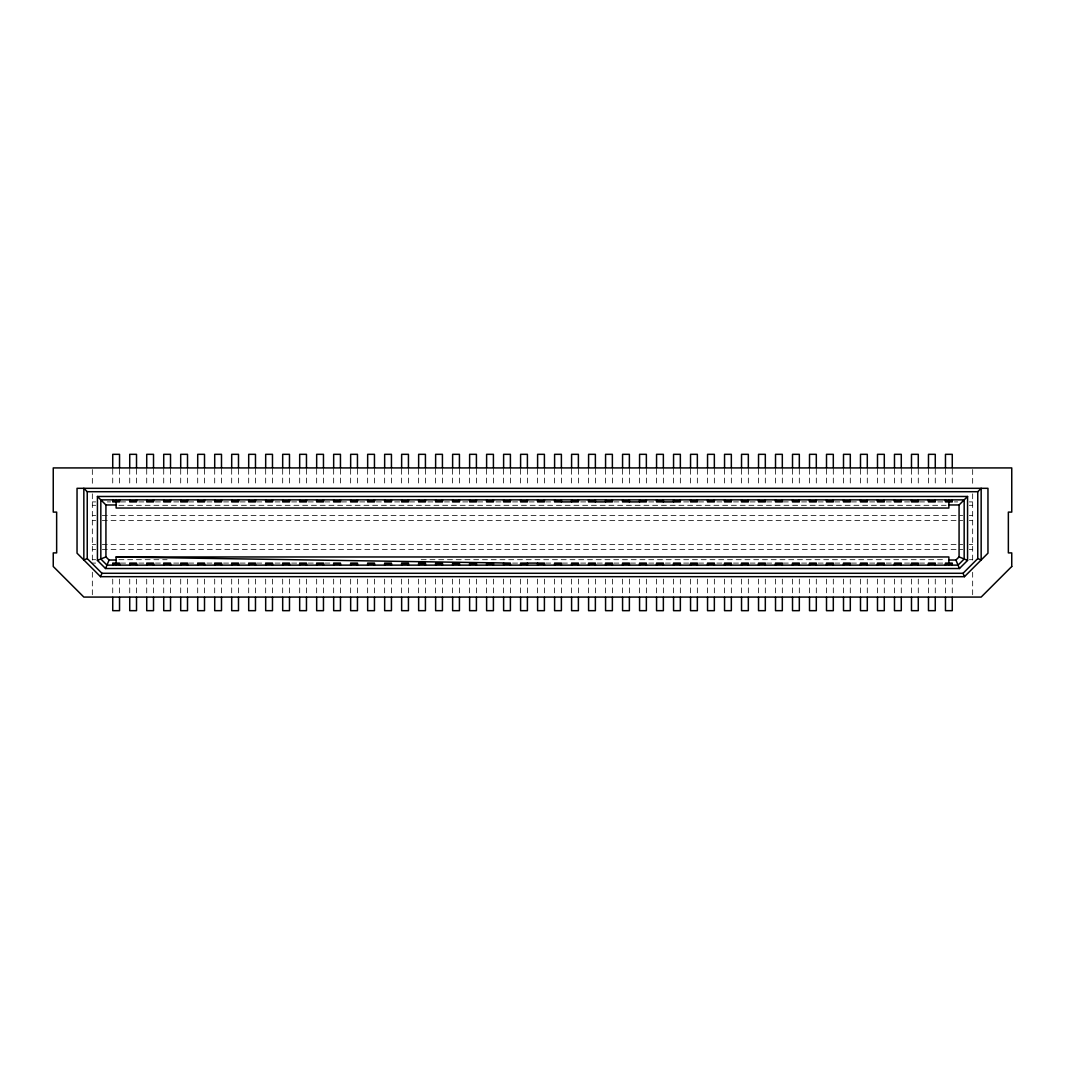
<?xml version="1.0" encoding="UTF-8"?>
<svg xmlns="http://www.w3.org/2000/svg" width="1065" height="1065" viewBox="0 0 1065 1065"><rect width="100%" height="100%" fill="white"/><g stroke="black" fill="none" stroke-linecap="round" stroke-linejoin="round"><path stroke-width="0.75" stroke-dasharray="5 3.75" d="M92.335 501.908L95.664 501.908M107.285 501.908L110.614 501.908M120.571 501.908L127.214 501.908M138.849 501.908L145.492 501.908M155.45 501.908L160.442 501.908M173.728 501.908L178.707 501.908M188.678 501.908L195.321 501.908M206.943 501.908L213.586 501.908M223.557 501.908L230.2 501.908M240.171 501.908L246.814 501.908M256.772 501.908L263.414 501.908M275.05 501.908L281.692 501.908M291.65 501.908L298.307 501.908M308.264 501.908L314.907 501.908M324.878 501.908L331.521 501.908M341.492 501.908L348.135 501.908M359.757 501.908L366.4 501.908M376.371 501.908L381.35 501.908M394.636 501.908L399.615 501.908M409.586 501.908L416.229 501.908M427.864 501.908L434.507 501.908M444.464 501.908L449.457 501.908M462.743 501.908L467.721 501.908M477.692 501.908L484.335 501.908M495.957 501.908L502.6 501.908M512.571 501.908L519.214 501.908M529.172 501.908L535.828 501.908M545.786 501.908L552.429 501.908M580.665 501.908L587.308 501.908M613.893 501.908L620.536 501.908M648.771 501.908L655.414 501.908M683.65 501.908L688.629 501.908M698.6 501.908L705.243 501.908M716.865 501.908L723.508 501.908M733.479 501.908L740.122 501.908M750.093 501.908L756.736 501.908M766.693 501.908L773.35 501.908M783.308 501.908L789.95 501.908M801.586 501.908L808.229 501.908M818.186 501.908L824.829 501.908M834.8 501.908L841.443 501.908M851.414 501.908L858.057 501.908M869.679 501.908L876.322 501.908M886.293 501.908L891.272 501.908M904.558 501.908L909.55 501.908M919.508 501.908L926.151 501.908M937.786 501.908L944.429 501.908M954.386 501.908L957.715 501.908M969.336 501.908L972.664 501.908M92.335 505.303L95.664 505.303M118.907 505.303L946.093 505.303M969.336 505.303L972.664 505.303M92.335 515.5L95.664 515.5M102.307 515.5L962.693 515.5M969.336 515.5L972.664 515.5M92.335 520.599L95.664 520.599M102.307 520.599L962.693 520.599M969.336 520.599L972.664 520.599M92.335 544.401L95.664 544.401M102.307 544.401L962.693 544.401M969.336 544.401L972.664 544.401M92.335 549.5L95.664 549.5M102.307 549.5L962.693 549.5M969.336 549.5L972.664 549.5M92.335 559.697L95.664 559.697M118.907 559.697L167.085 559.697M421.207 559.697L946.093 559.697M969.336 559.697L972.664 559.697M92.335 563.092L95.664 563.092M120.571 563.092L127.214 563.092M138.849 563.092L145.492 563.092M155.45 563.092L160.442 563.092M173.728 563.092L178.707 563.092M188.678 563.092L195.321 563.092M206.943 563.092L213.586 563.092M223.557 563.092L230.2 563.092M240.171 563.092L246.814 563.092M256.772 563.092L263.414 563.092M275.05 563.092L281.692 563.092M291.65 563.092L298.307 563.092M308.264 563.092L314.907 563.092M324.878 563.092L331.521 563.092M512.571 563.092L519.214 563.092M545.786 563.092L552.429 563.092M562.4 563.092L569.043 563.092M580.665 563.092L587.308 563.092M597.279 563.092L602.257 563.092M613.893 563.092L620.536 563.092M630.493 563.092L637.136 563.092M648.771 563.092L655.414 563.092M665.385 563.092L670.364 563.092M683.65 563.092L688.629 563.092M698.6 563.092L705.243 563.092M716.865 563.092L723.508 563.092M733.479 563.092L740.122 563.092M750.093 563.092L756.736 563.092M766.693 563.092L773.35 563.092M783.308 563.092L789.95 563.092M801.586 563.092L808.229 563.092M818.186 563.092L824.829 563.092M834.8 563.092L841.443 563.092M851.414 563.092L858.057 563.092M869.679 563.092L876.322 563.092M886.293 563.092L891.272 563.092M904.558 563.092L909.55 563.092M919.508 563.092L926.151 563.092M937.786 563.092L944.429 563.092M972.664 469.545L972.664 486.133M972.664 493.814L972.664 560.656M972.664 572.238L972.664 597.079M952.27 469.279L952.27 485.893M952.27 579.107L952.27 595.721M945.467 469.279L945.467 485.893M945.467 579.107L945.467 595.721M935.27 469.279L935.27 485.893M935.27 579.107L935.27 595.721M928.48 469.279L928.48 485.893M928.48 579.107L928.48 595.721M918.283 469.279L918.283 485.893M918.283 579.107L918.283 595.721M911.48 469.279L911.48 485.893M911.48 579.107L911.48 595.721M901.283 469.279L901.283 485.893M901.283 579.107L901.283 595.721M894.48 469.279L894.48 485.893M894.48 579.107L894.48 595.721M884.296 469.279L884.296 485.893M884.296 579.107L884.296 595.721M877.493 469.279L877.493 485.893M877.493 579.107L877.493 595.721M867.296 469.279L867.296 485.893M867.296 579.107L867.296 595.721M860.493 469.279L860.493 485.893M860.493 579.107L860.493 595.721M850.296 469.279L850.296 485.893M850.296 579.107L850.296 595.721M843.507 469.279L843.507 485.893M843.507 579.107L843.507 595.721M833.309 469.279L833.309 485.893M833.309 579.107L833.309 595.721M826.507 469.279L826.507 485.893M826.507 579.107L826.507 595.721M816.309 469.279L816.309 485.893M816.309 579.107L816.309 595.721M809.52 469.279L809.52 485.893M809.52 579.107L809.52 595.721M799.322 469.279L799.322 485.893M799.322 579.107L799.322 595.721M792.52 469.279L792.52 485.893M792.52 579.107L792.52 595.721M782.322 469.279L782.322 485.893M782.322 579.107L782.322 595.721M775.52 469.279L775.52 485.893M775.52 579.107L775.52 595.721M765.322 469.279L765.322 485.893M765.322 579.107L765.322 595.721M758.533 469.279L758.533 485.893M758.533 579.107L758.533 595.721M748.336 469.279L748.336 485.893M748.336 579.107L748.336 595.721M741.533 469.279L741.533 485.893M741.533 579.107L741.533 595.721M731.336 469.279L731.336 485.893M731.336 579.107L731.336 595.721M724.546 469.279L724.546 485.893M724.546 579.107L724.546 595.721M714.349 469.279L714.349 485.893M714.349 579.107L714.349 595.721M707.546 469.279L707.546 485.893M707.546 579.107L707.546 595.721M697.349 469.279L697.349 485.893M697.349 579.107L697.349 595.721M690.546 469.279L690.546 485.893M690.546 579.107L690.546 595.721M680.349 469.279L680.349 485.893M680.349 579.107L680.349 595.721M673.559 469.279L673.559 485.893M673.559 579.107L673.559 595.721M663.362 469.279L663.362 485.893M663.362 579.107L663.362 595.721M656.559 469.279L656.559 485.893M656.559 579.107L656.559 595.721M646.362 469.279L646.362 485.893M646.362 579.107L646.362 595.721M639.572 469.279L639.572 485.893M639.572 579.107L639.572 595.721M629.375 469.279L629.375 485.893M629.375 579.107L629.375 595.721M622.572 469.279L622.572 485.893M622.572 579.107L622.572 595.721M612.375 469.279L612.375 485.893M612.375 579.107L612.375 595.721M605.572 469.279L605.572 485.893M605.572 579.107L605.572 595.721M595.375 469.279L595.375 485.893M595.375 579.107L595.375 595.721M588.586 469.279L588.586 485.893M588.586 579.107L588.586 595.721M578.388 469.279L578.388 485.893M578.388 579.107L578.388 595.721M571.586 469.279L571.586 485.893M571.586 579.107L571.586 595.721M561.388 469.279L561.388 485.893M561.388 579.107L561.388 595.721M554.599 469.279L554.599 485.893M554.599 579.107L554.599 595.721M544.401 469.279L544.401 485.893M544.401 579.107L544.401 595.721M537.599 469.279L537.599 485.893M537.599 579.107L537.599 595.721M527.401 469.279L527.401 485.893M527.401 579.107L527.401 595.721M520.599 469.279L520.599 485.893M520.599 579.107L520.599 595.721M510.401 469.279L510.401 485.893M510.401 579.107L510.401 595.721M503.612 469.279L503.612 485.893M503.612 579.107L503.612 595.721M493.414 469.279L493.414 485.893M493.414 579.107L493.414 595.721M486.612 469.279L486.612 485.893M486.612 579.107L486.612 595.721M476.414 469.279L476.414 485.893M476.414 579.107L476.414 595.721M469.625 469.279L469.625 485.893M469.625 579.107L469.625 595.721M459.428 469.279L459.428 485.893M459.428 579.107L459.428 595.721M452.625 469.279L452.625 485.893M452.625 579.107L452.625 595.721M442.428 469.279L442.428 485.893M442.428 579.107L442.428 595.721M435.625 469.279L435.625 485.893M435.625 579.107L435.625 595.721M425.428 469.279L425.428 485.893M425.428 579.107L425.428 595.721M418.638 469.279L418.638 485.893M418.638 579.107L418.638 595.721M408.441 469.279L408.441 485.893M408.441 579.107L408.441 595.721M401.638 469.279L401.638 485.893M401.638 579.107L401.638 595.721M391.441 469.279L391.441 485.893M391.441 579.107L391.441 595.721M384.651 469.279L384.651 485.893M384.651 579.107L384.651 595.721M374.454 469.279L374.454 485.893M374.454 579.107L374.454 595.721M367.651 469.279L367.651 485.893M367.651 579.107L367.651 595.721M357.454 469.279L357.454 485.893M357.454 579.107L357.454 595.721M350.651 469.279L350.651 485.893M350.651 579.107L350.651 595.721M340.454 469.279L340.454 485.893M340.454 579.107L340.454 595.721M333.664 469.279L333.664 485.893M333.664 579.107L333.664 595.721M323.467 469.279L323.467 485.893M323.467 579.107L323.467 595.721M316.664 469.279L316.664 485.893M316.664 579.107L316.664 595.721M306.467 469.279L306.467 485.893M306.467 579.107L306.467 595.721M299.678 469.279L299.678 485.893M299.678 579.107L299.678 595.721M289.48 469.279L289.48 485.893M289.48 579.107L289.48 595.721M282.678 469.279L282.678 485.893M282.678 579.107L282.678 595.721M272.48 469.279L272.48 485.893M272.48 579.107L272.48 595.721M265.678 469.279L265.678 485.893M265.678 579.107L265.678 595.721M255.48 469.279L255.48 485.893M255.48 579.107L255.48 595.721M248.691 469.279L248.691 485.893M248.691 579.107L248.691 595.721M238.493 469.279L238.493 485.893M238.493 579.107L238.493 595.721M231.691 469.279L231.691 485.893M231.691 579.107L231.691 595.721M221.493 469.279L221.493 485.893M221.493 579.107L221.493 595.721M214.704 469.279L214.704 485.893M214.704 579.107L214.704 595.721M204.507 469.279L204.507 485.893M204.507 579.107L204.507 595.721M197.704 469.279L197.704 485.893M197.704 579.107L197.704 595.721M187.507 469.279L187.507 485.893M187.507 579.107L187.507 595.721M180.704 469.279L180.704 485.893M180.704 579.107L180.704 595.721M170.52 469.279L170.52 485.893M170.52 579.107L170.52 595.721M163.717 469.279L163.717 485.893M163.717 579.107L163.717 595.721M153.52 469.279L153.52 485.893M153.52 579.107L153.52 595.721M146.717 469.279L146.717 485.893M146.717 579.107L146.717 595.721M136.52 469.279L136.52 485.893M136.52 579.107L136.52 595.721M129.73 469.279L129.73 485.893M129.73 579.107L129.73 595.721M119.533 469.279L119.533 485.893M119.533 579.107L119.533 595.721M112.73 469.279L112.73 485.893M112.73 579.107L112.73 595.721M92.335 469.545L92.335 486.133M92.335 493.814L92.335 560.656M92.335 572.238L92.335 597.079"/><path stroke-width="1.5" d="M100.549 576.684L77.039 553.188L77.039 488.316L987.961 488.316L987.961 553.188L964.451 576.684L100.549 576.684L101.947 573.289L87.237 558.579L87.237 491.711L83.842 488.316L83.842 559.977L87.237 558.579M105.541 568.524L109.069 560.03L105.928 556.902L105.928 504.97L97.434 496.476L97.434 560.416L105.541 568.524L959.459 568.524L967.566 560.416L967.566 496.476L97.434 496.476M948.875 560.03L955.931 560.03L959.072 556.902L959.072 504.97L967.566 496.476M87.237 491.711L977.763 491.711L981.158 488.316L981.158 559.977L977.763 558.579L963.053 573.289L101.947 573.289M97.434 560.416L105.928 556.902M112.73 501.242L119.533 501.242M129.73 501.242L136.52 501.242M146.717 501.242L153.52 501.242M163.717 501.242L170.52 501.242M180.704 501.242L187.507 501.242M197.704 501.242L204.507 501.242M214.704 501.242L221.493 501.242M231.691 501.242L238.493 501.242M248.691 501.242L255.48 501.242M265.678 501.242L272.48 501.242M282.678 501.242L289.48 501.242M299.678 501.242L306.467 501.242M316.664 501.242L323.467 501.242M333.664 501.242L340.454 501.242M350.651 501.242L357.454 501.242M367.651 501.242L374.454 501.242M384.651 501.242L391.441 501.242M401.638 501.242L408.441 501.242M418.638 501.242L425.428 501.242M435.625 501.242L442.428 501.242M452.625 501.242L459.428 501.242M469.625 501.242L476.414 501.242M486.612 501.242L493.414 501.242M503.612 501.242L510.401 501.242M520.599 501.242L527.401 501.242M537.599 501.242L544.401 501.242M554.599 501.242L561.388 501.242M571.586 501.242L578.388 501.242M588.586 501.242L595.375 501.242M605.572 501.242L612.375 501.242M622.572 501.242L629.375 501.242M639.572 501.242L646.362 501.242M656.559 501.242L663.362 501.242M673.559 501.242L680.349 501.242M690.546 501.242L697.349 501.242M707.546 501.242L714.349 501.242M724.546 501.242L731.336 501.242M741.533 501.242L748.336 501.242M758.533 501.242L765.322 501.242M775.52 501.242L782.322 501.242M792.52 501.242L799.322 501.242M809.52 501.242L816.309 501.242M826.507 501.242L833.309 501.242M843.507 501.242L850.296 501.242M860.493 501.242L867.296 501.242M877.493 501.242L884.296 501.242M894.48 501.242L901.283 501.242M911.48 501.242L918.283 501.242M928.48 501.242L935.27 501.242M945.467 501.242L952.27 501.242M105.928 504.97L116.125 504.97M948.875 504.97L959.072 504.97M116.125 564.623L116.125 556.968L948.875 556.968L948.875 564.623M109.069 560.03L116.125 560.03M116.125 556.968L510.401 563.092L510.401 565.129M112.73 563.758L119.533 563.758M129.73 563.758L136.52 563.758M146.717 563.758L153.52 563.758M163.717 563.758L170.52 563.758M180.704 563.758L187.507 563.758M197.704 563.758L204.507 563.758M214.704 563.758L221.493 563.758M231.691 563.758L238.493 563.758M248.691 563.758L255.48 563.758M265.678 563.758L272.48 563.758M282.678 563.758L289.48 563.758M299.678 563.758L306.467 563.758M316.664 563.758L323.467 563.758M333.664 563.758L340.454 563.758M350.651 563.758L357.454 563.758M367.651 563.758L374.454 563.758M384.651 563.758L391.441 563.758M401.638 563.758L408.441 563.758M418.638 563.758L425.428 563.758M435.625 563.758L442.428 563.758M452.625 563.758L459.428 563.758M469.625 563.758L476.414 563.758M486.612 563.758L493.414 563.758M503.612 563.758L510.401 563.758M520.599 563.758L527.401 563.758M537.599 563.758L544.401 563.758M554.599 563.758L561.388 563.758M571.586 563.758L578.388 563.758M588.586 563.758L595.375 563.758M605.572 563.758L612.375 563.758M622.572 563.758L629.375 563.758M639.572 563.758L646.362 563.758M656.559 563.758L663.362 563.758M673.559 563.758L680.349 563.758M690.546 563.758L697.349 563.758M707.546 563.758L714.349 563.758M724.546 563.758L731.336 563.758M741.533 563.758L748.336 563.758M758.533 563.758L765.322 563.758M775.52 563.758L782.322 563.758M792.52 563.758L799.322 563.758M809.52 563.758L816.309 563.758M826.507 563.758L833.309 563.758M843.507 563.758L850.296 563.758M860.493 563.758L867.296 563.758M877.493 563.758L884.296 563.758M894.48 563.758L901.283 563.758M911.48 563.758L918.283 563.758M928.48 563.758L935.27 563.758M945.467 563.758L952.27 563.758M959.072 556.902L967.566 560.416M963.053 573.289L964.451 576.684M955.931 560.03L959.459 568.524M977.763 491.711L977.763 558.579M952.27 467.615L952.27 454.329L945.467 454.329L945.467 467.615M952.27 499.871L952.27 501.908L945.467 501.908L945.467 499.871M952.27 565.129L952.27 563.092L945.467 563.092L945.467 565.129M952.27 597.385L952.27 610.671L945.467 610.671L945.467 597.385M948.875 500.377L948.875 508.032L116.125 508.032L116.125 500.377M935.27 467.615L935.27 454.329L928.48 454.329L928.48 467.615M935.27 499.871L935.27 501.908L928.48 501.908L928.48 499.871M935.27 565.129L935.27 563.092L928.48 563.092L928.48 565.129M935.27 597.385L935.27 610.671L928.48 610.671L928.48 597.385M918.283 467.615L918.283 454.329L911.48 454.329L911.48 467.615M918.283 499.871L918.283 501.908L911.48 501.908L911.48 499.871M918.283 565.129L918.283 563.092L911.48 563.092L911.48 565.129M918.283 597.385L918.283 610.671L911.48 610.671L911.48 597.385M901.283 467.615L901.283 454.329L894.48 454.329L894.48 467.615M901.283 499.871L901.283 501.908L894.48 501.908L894.48 499.871M901.283 565.129L901.283 563.092L894.48 563.092L894.48 565.129M901.283 597.385L901.283 610.671L894.48 610.671L894.48 597.385M884.296 467.615L884.296 454.329L877.493 454.329L877.493 467.615M884.296 499.871L884.296 501.908L877.493 501.908L877.493 499.871M884.296 565.129L884.296 563.092L877.493 563.092L877.493 565.129M884.296 597.385L884.296 610.671L877.493 610.671L877.493 597.385M867.296 467.615L867.296 454.329L860.493 454.329L860.493 467.615M867.296 499.871L867.296 501.908L860.493 501.908L860.493 499.871M867.296 565.129L867.296 563.092L860.493 563.092L860.493 565.129M867.296 597.385L867.296 610.671L860.493 610.671L860.493 597.385M850.296 467.615L850.296 454.329L843.507 454.329L843.507 467.615M850.296 499.871L850.296 501.908L843.507 501.908L843.507 499.871M850.296 565.129L850.296 563.092L843.507 563.092L843.507 565.129M850.296 597.385L850.296 610.671L843.507 610.671L843.507 597.385M833.309 467.615L833.309 454.329L826.507 454.329L826.507 467.615M833.309 499.871L833.309 501.908L826.507 501.908L826.507 499.871M833.309 565.129L833.309 563.092L826.507 563.092L826.507 565.129M833.309 597.385L833.309 610.671L826.507 610.671L826.507 597.385M816.309 467.615L816.309 454.329L809.52 454.329L809.52 467.615M816.309 499.871L816.309 501.908L809.52 501.908L809.52 499.871M816.309 565.129L816.309 563.092L809.52 563.092L809.52 565.129M816.309 597.385L816.309 610.671L809.52 610.671L809.52 597.385M799.322 467.615L799.322 454.329L792.52 454.329L792.52 467.615M799.322 499.871L799.322 501.908L792.52 501.908L792.52 499.871M799.322 565.129L799.322 563.092L792.52 563.092L792.52 565.129M799.322 597.385L799.322 610.671L792.52 610.671L792.52 597.385M782.322 467.615L782.322 454.329L775.52 454.329L775.52 467.615M782.322 499.871L782.322 501.908L775.52 501.908L775.52 499.871M782.322 565.129L782.322 563.092L775.52 563.092L775.52 565.129M782.322 597.385L782.322 610.671L775.52 610.671L775.52 597.385M765.322 467.615L765.322 454.329L758.533 454.329L758.533 467.615M765.322 499.871L765.322 501.908L758.533 501.908L758.533 499.871M765.322 565.129L765.322 563.092L758.533 563.092L758.533 565.129M765.322 597.385L765.322 610.671L758.533 610.671L758.533 597.385M748.336 467.615L748.336 454.329L741.533 454.329L741.533 467.615M748.336 499.871L748.336 501.908L741.533 501.908L741.533 499.871M748.336 565.129L748.336 563.092L741.533 563.092L741.533 565.129M748.336 597.385L748.336 610.671L741.533 610.671L741.533 597.385M731.336 467.615L731.336 454.329L724.546 454.329L724.546 467.615M731.336 499.871L731.336 501.908L724.546 501.908L724.546 499.871M731.336 565.129L731.336 563.092L724.546 563.092L724.546 565.129M731.336 597.385L731.336 610.671L724.546 610.671L724.546 597.385M714.349 467.615L714.349 454.329L707.546 454.329L707.546 467.615M714.349 499.871L714.349 501.908L707.546 501.908L707.546 499.871M714.349 565.129L714.349 563.092L707.546 563.092L707.546 565.129M714.349 597.385L714.349 610.671L707.546 610.671L707.546 597.385M697.349 467.615L697.349 454.329L690.546 454.329L690.546 467.615M697.349 499.871L697.349 501.908L690.546 501.908L690.546 499.871M697.349 565.129L697.349 563.092L690.546 563.092L690.546 565.129M697.349 597.385L697.349 610.671L690.546 610.671L690.546 597.385M680.349 467.615L680.349 454.329L673.559 454.329L673.559 467.615M680.349 499.871L680.349 501.908L656.559 501.908L656.559 499.871M680.349 565.129L680.349 563.092L673.559 563.092L673.559 565.129M680.349 597.385L680.349 610.671L673.559 610.671L673.559 597.385M673.559 499.871L673.559 501.908M663.362 467.615L663.362 454.329L656.559 454.329L656.559 467.615M663.362 499.871L663.362 501.908M663.362 565.129L663.362 563.092L656.559 563.092L656.559 565.129M663.362 597.385L663.362 610.671L656.559 610.671L656.559 597.385M646.362 467.615L646.362 454.329L639.572 454.329L639.572 467.615M646.362 499.871L646.362 501.908L622.572 501.908L622.572 499.871M646.362 565.129L646.362 563.092L639.572 563.092L639.572 565.129M646.362 597.385L646.362 610.671L639.572 610.671L639.572 597.385M639.572 499.871L639.572 501.908M629.375 467.615L629.375 454.329L622.572 454.329L622.572 467.615M629.375 499.871L629.375 501.908M629.375 565.129L629.375 563.092L622.572 563.092L622.572 565.129M629.375 597.385L629.375 610.671L622.572 610.671L622.572 597.385M612.375 467.615L612.375 454.329L605.572 454.329L605.572 467.615M612.375 499.871L612.375 501.908L588.586 501.908L588.586 499.871M612.375 565.129L612.375 563.092L605.572 563.092L605.572 565.129M612.375 597.385L612.375 610.671L605.572 610.671L605.572 597.385M605.572 499.871L605.572 501.908M595.375 467.615L595.375 454.329L588.586 454.329L588.586 467.615M595.375 499.871L595.375 501.908M595.375 565.129L595.375 563.092L588.586 563.092L588.586 565.129M595.375 597.385L595.375 610.671L588.586 610.671L588.586 597.385M578.388 467.615L578.388 454.329L571.586 454.329L571.586 467.615M578.388 499.871L578.388 501.908L554.599 501.908L554.599 499.871M578.388 565.129L578.388 563.092L571.586 563.092L571.586 565.129M578.388 597.385L578.388 610.671L571.586 610.671L571.586 597.385M571.586 499.871L571.586 501.908M561.388 467.615L561.388 454.329L554.599 454.329L554.599 467.615M561.388 499.871L561.388 501.908M561.388 565.129L561.388 563.092L554.599 563.092L554.599 565.129M561.388 597.385L561.388 610.671L554.599 610.671L554.599 597.385M544.401 467.615L544.401 454.329L537.599 454.329L537.599 467.615M544.401 499.871L544.401 501.908L537.599 501.908L537.599 499.871M544.401 565.129L544.401 563.092L520.599 563.092L520.599 565.129M544.401 597.385L544.401 610.671L537.599 610.671L537.599 597.385M537.599 563.092L537.599 565.129M527.401 467.615L527.401 454.329L520.599 454.329L520.599 467.615M527.401 499.871L527.401 501.908L520.599 501.908L520.599 499.871M527.401 563.092L527.401 565.129M527.401 597.385L527.401 610.671L520.599 610.671L520.599 597.385M510.401 467.615L510.401 454.329L503.612 454.329L503.612 467.615M510.401 499.871L510.401 501.908L503.612 501.908L503.612 499.871M510.401 597.385L510.401 610.671L503.612 610.671L503.612 597.385M503.612 563.092L503.612 565.129M493.414 467.615L493.414 454.329L486.612 454.329L486.612 467.615M493.414 499.871L493.414 501.908L486.612 501.908L486.612 499.871M493.414 565.129L493.414 563.092L486.612 563.092L486.612 565.129M493.414 597.385L493.414 610.671L486.612 610.671L486.612 597.385M476.414 467.615L476.414 454.329L469.625 454.329L469.625 467.615M476.414 499.871L476.414 501.908L469.625 501.908L469.625 499.871M476.414 565.129L476.414 563.092L469.625 563.092L469.625 565.129M476.414 597.385L476.414 610.671L469.625 610.671L469.625 597.385M459.428 467.615L459.428 454.329L452.625 454.329L452.625 467.615M459.428 499.871L459.428 501.908L452.625 501.908L452.625 499.871M459.428 565.129L459.428 563.092L452.625 563.092L452.625 565.129M459.428 597.385L459.428 610.671L452.625 610.671L452.625 597.385M442.428 467.615L442.428 454.329L435.625 454.329L435.625 467.615M442.428 499.871L442.428 501.908L435.625 501.908L435.625 499.871M442.428 565.129L442.428 563.092L435.625 563.092L435.625 565.129M442.428 597.385L442.428 610.671L435.625 610.671L435.625 597.385M425.428 467.615L425.428 454.329L418.638 454.329L418.638 467.615M425.428 499.871L425.428 501.908L418.638 501.908L418.638 499.871M425.428 565.129L425.428 563.092L418.638 563.092L418.638 565.129M425.428 597.385L425.428 610.671L418.638 610.671L418.638 597.385M408.441 467.615L408.441 454.329L401.638 454.329L401.638 467.615M408.441 499.871L408.441 501.908L401.638 501.908L401.638 499.871M408.441 565.129L408.441 563.092L401.638 563.092L401.638 565.129M408.441 597.385L408.441 610.671L401.638 610.671L401.638 597.385M391.441 467.615L391.441 454.329L384.651 454.329L384.651 467.615M391.441 499.871L391.441 501.908L384.651 501.908L384.651 499.871M391.441 565.129L391.441 563.092L384.651 563.092L384.651 565.129M391.441 597.385L391.441 610.671L384.651 610.671L384.651 597.385M374.454 467.615L374.454 454.329L367.651 454.329L367.651 467.615M374.454 499.871L374.454 501.908L367.651 501.908L367.651 499.871M374.454 565.129L374.454 563.092L367.651 563.092L367.651 565.129M374.454 597.385L374.454 610.671L367.651 610.671L367.651 597.385M357.454 467.615L357.454 454.329L350.651 454.329L350.651 467.615M357.454 499.871L357.454 501.908L350.651 501.908L350.651 499.871M357.454 565.129L357.454 563.092L350.651 563.092L350.651 565.129M357.454 597.385L357.454 610.671L350.651 610.671L350.651 597.385M340.454 467.615L340.454 454.329L333.664 454.329L333.664 467.615M340.454 499.871L340.454 501.908L333.664 501.908L333.664 499.871M340.454 565.129L340.454 563.092L333.664 563.092L333.664 565.129M340.454 597.385L340.454 610.671L333.664 610.671L333.664 597.385M323.467 467.615L323.467 454.329L316.664 454.329L316.664 467.615M323.467 499.871L323.467 501.908L316.664 501.908L316.664 499.871M323.467 565.129L323.467 563.092L316.664 563.092L316.664 565.129M323.467 597.385L323.467 610.671L316.664 610.671L316.664 597.385M306.467 467.615L306.467 454.329L299.678 454.329L299.678 467.615M306.467 499.871L306.467 501.908L299.678 501.908L299.678 499.871M306.467 565.129L306.467 563.092L299.678 563.092L299.678 565.129M306.467 597.385L306.467 610.671L299.678 610.671L299.678 597.385M289.48 467.615L289.48 454.329L282.678 454.329L282.678 467.615M289.48 499.871L289.48 501.908L282.678 501.908L282.678 499.871M289.48 565.129L289.48 563.092L282.678 563.092L282.678 565.129M289.48 597.385L289.48 610.671L282.678 610.671L282.678 597.385M272.48 467.615L272.48 454.329L265.678 454.329L265.678 467.615M272.48 499.871L272.48 501.908L265.678 501.908L265.678 499.871M272.48 565.129L272.48 563.092L265.678 563.092L265.678 565.129M272.48 597.385L272.48 610.671L265.678 610.671L265.678 597.385M255.48 467.615L255.48 454.329L248.691 454.329L248.691 467.615M255.48 499.871L255.48 501.908L248.691 501.908L248.691 499.871M255.48 565.129L255.48 563.092L248.691 563.092L248.691 565.129M255.48 597.385L255.48 610.671L248.691 610.671L248.691 597.385M238.493 467.615L238.493 454.329L231.691 454.329L231.691 467.615M238.493 499.871L238.493 501.908L231.691 501.908L231.691 499.871M238.493 565.129L238.493 563.092L231.691 563.092L231.691 565.129M238.493 597.385L238.493 610.671L231.691 610.671L231.691 597.385M221.493 467.615L221.493 454.329L214.704 454.329L214.704 467.615M221.493 499.871L221.493 501.908L214.704 501.908L214.704 499.871M221.493 565.129L221.493 563.092L214.704 563.092L214.704 565.129M221.493 597.385L221.493 610.671L214.704 610.671L214.704 597.385M204.507 467.615L204.507 454.329L197.704 454.329L197.704 467.615M204.507 499.871L204.507 501.908L197.704 501.908L197.704 499.871M204.507 565.129L204.507 563.092L197.704 563.092L197.704 565.129M204.507 597.385L204.507 610.671L197.704 610.671L197.704 597.385M187.507 467.615L187.507 454.329L180.704 454.329L180.704 467.615M187.507 499.871L187.507 501.908L180.704 501.908L180.704 499.871M187.507 565.129L187.507 563.092L180.704 563.092L180.704 565.129M187.507 597.385L187.507 610.671L180.704 610.671L180.704 597.385M170.52 467.615L170.52 454.329L163.717 454.329L163.717 467.615M170.52 499.871L170.52 501.908L163.717 501.908L163.717 499.871M170.52 565.129L170.52 563.092L163.717 563.092L163.717 565.129M170.52 597.385L170.52 610.671L163.717 610.671L163.717 597.385M153.52 467.615L153.52 454.329L146.717 454.329L146.717 467.615M153.52 499.871L153.52 501.908L146.717 501.908L146.717 499.871M153.52 565.129L153.52 563.092L146.717 563.092L146.717 565.129M153.52 597.385L153.52 610.671L146.717 610.671L146.717 597.385M136.52 467.615L136.52 454.329L129.73 454.329L129.73 467.615M136.52 499.871L136.52 501.908L129.73 501.908L129.73 499.871M136.52 565.129L136.52 563.092L129.73 563.092L129.73 565.129M136.52 597.385L136.52 610.671L129.73 610.671L129.73 597.385M119.533 467.615L119.533 454.329L112.73 454.329L112.73 467.615M119.533 499.871L119.533 501.908L112.73 501.908L112.73 499.871M119.533 565.129L119.533 563.092L112.73 563.092L112.73 565.129M119.533 597.385L119.533 610.671L112.73 610.671L112.73 597.385M964.171 559.005L958.047 565.129L106.953 565.129L100.829 559.005L100.829 499.871L964.171 499.871L964.171 559.005M1011.75 566.487L981.158 597.079L83.842 597.079L53.25 566.487L53.25 552.895L56.645 552.895L56.645 512.105L53.25 512.105L53.25 467.921L1011.75 467.921L1011.75 512.105L1008.355 512.105L1008.355 552.895L1011.75 552.895L1011.75 566.487"/></g></svg>
